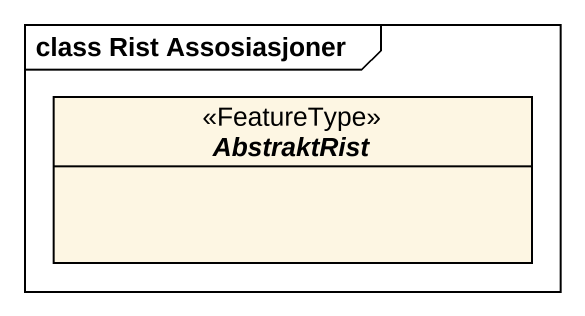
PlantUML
@startuml
mainframe class Rist Assosiasjoner
hide circle
hide empty members
abstract class AbstraktRist <<FeatureType>>
@enduml
